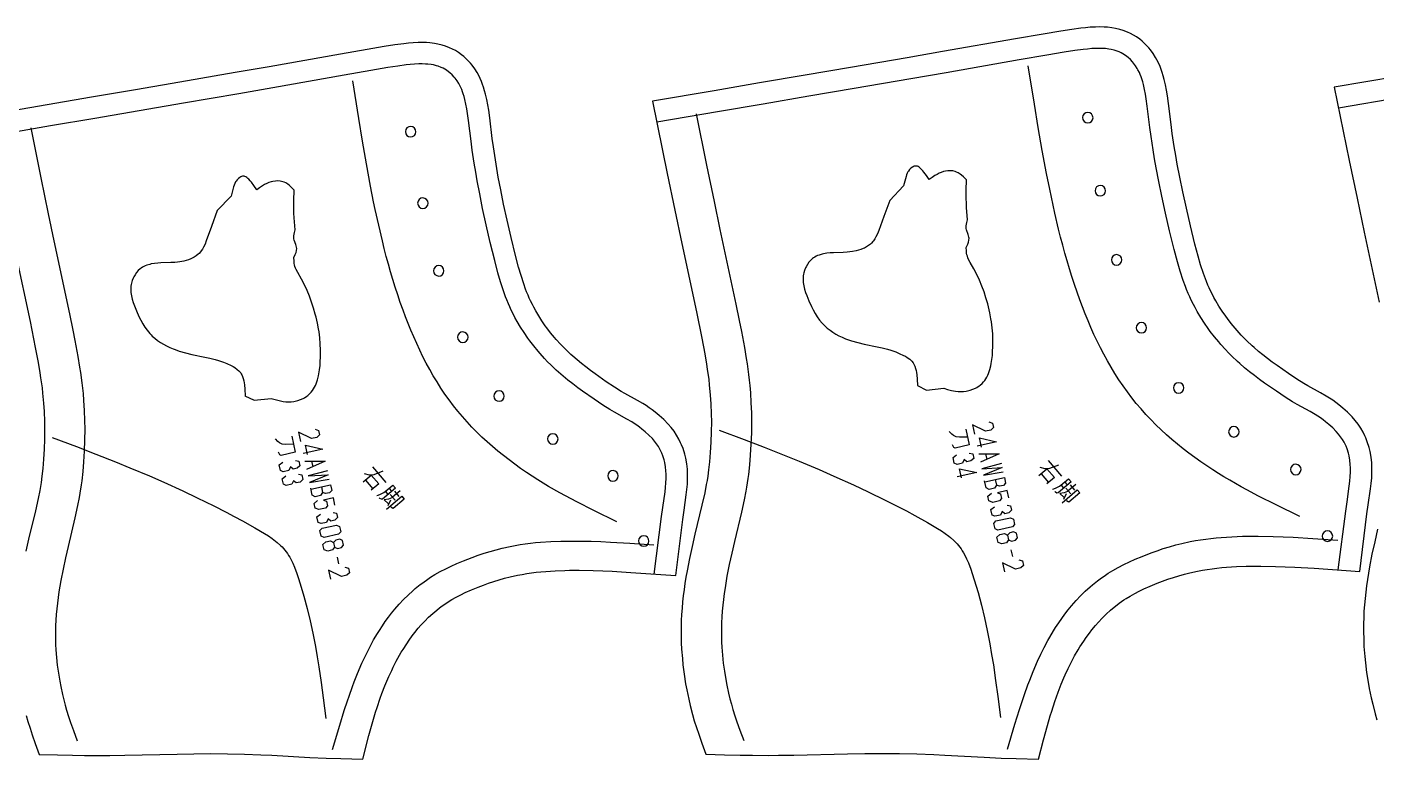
# Model space of a CAD drawing. Extents: x 870 to 2252, y -335 to 1751.
# Drawn here: x 1235.9 to 1557.1, y 378.3 to 552.7 of the extents above; entities that cross this region are included whole.
import ezdxf

# ---------------------------------------------------------------- set-up
doc = ezdxf.new("R2010")
doc.units = 0

msp = doc.modelspace()

# ---------------------------------------------------------------- linework, layer by layer
for points in [[(1384.837524, 535.023438), (1388.34436, 517.786499), (1390.143677, 509.052643), (1391.810913, 501.103394), (1395.27063, 484.816681), (1396.56311, 478.542755), (1397.259399, 474.847168), (1397.675903, 472.377014), (1397.866211, 471.139801), (1398.203369, 468.660461), (1398.348145, 467.41803), (1398.58313, 464.927582), (1398.715942, 462.898438), (1398.807495, 460.526794), (1398.834961, 458.628632), (1398.812744, 456.188385), (1398.727783, 453.749359), (1398.580933, 451.312958), (1398.392212, 449.082336), (1398.182129, 447.19577), (1397.96814, 445.660797), (1397.808105, 444.666046), (1397.633423, 443.67395), (1397.246216, 441.696045), (1396.591187, 438.740997), (1394.920898, 431.857452), (1394.244385, 428.941895), (1393.616577, 426.015015), (1393.051514, 423.077637), (1392.796509, 421.605377), (1392.5625, 420.130768), (1392.350586, 418.653961), (1392.162842, 417.175171), (1392.000854, 415.694397), (1391.866211, 414.211914), (1391.760864, 412.727539), (1391.686279, 411.24176), (1391.644043, 409.754272), (1391.63562, 408.245972), (1391.686523, 405.982483), (1391.761841, 404.473907), (1391.93335, 402.213226), (1392.085938, 400.708893), (1392.369385, 398.458038), (1392.716553, 396.215851), (1392.983765, 394.727448), (1393.439697, 392.506622), (1393.78125, 391.035034), (1394.351563, 388.843231), (1394.771484, 387.393585), (1395.278442, 385.782867), (1395.817505, 384.182343), (1396.572754, 382.059753), (1397.548462, 379.416504), (1401.984375, 379.287506), (1405.680908, 379.201477), (1408.638428, 379.15921), (1412.341187, 379.149292), (1414.809937, 379.166016), (1418.513428, 379.217712), (1431.279297, 379.494781), (1435.403076, 379.564026), (1439.525879, 379.596802), (1443.648071, 379.577576), (1447.768433, 379.490692), (1451.777832, 379.333496), (1454.449951, 379.199249), (1463.80188, 378.68042), (1467.811523, 378.499603), (1471.380005, 378.387268), (1476.734619, 378.271942), (1477.92688, 382.86795), (1478.867432, 386.299988), (1479.534912, 388.575043), (1479.884644, 389.70752), (1480.621216, 391.96051), (1481.01062, 393.080139), (1481.415894, 394.194916), (1482.143677, 396.075806), (1482.783081, 397.609406), (1483.116821, 398.370422), (1483.814331, 399.879059), (1484.178345, 400.625916), (1484.938354, 402.102753), (1485.334595, 402.832092), (1486.161499, 404.270569), (1486.592163, 404.978943), (1487.48999, 406.372192), (1488.059937, 407.202484), (1488.849609, 408.2883), (1489.465942, 409.085449), (1490.320557, 410.123535), (1490.986816, 410.881317), (1491.909302, 411.862518), (1492.869995, 412.807983), (1493.867798, 413.714752), (1494.380005, 414.152557), (1495.430542, 414.995392), (1495.96875, 415.399567), (1497.069336, 416.1716), (1497.631836, 416.538818), (1498.554321, 417.10257), (1499.627197, 417.703888), (1500.721191, 418.266754), (1501.832764, 418.796387), (1503.336182, 419.460388), (1504.984009, 420.136444), (1506.262817, 420.627533), (1507.551514, 421.09137), (1508.849365, 421.526001), (1510.15625, 421.929596), (1511.471558, 422.300354), (1512.795532, 422.636322), (1514.598755, 423.032104), (1515.742188, 423.247559), (1516.890259, 423.438141), (1518.042725, 423.605042), (1519.199341, 423.749481), (1520.359009, 423.872772), (1521.521851, 423.976074), (1523.854004, 424.127563), (1526.192749, 424.21402), (1527.363403, 424.235992), (1529.704712, 424.243439), (1533.182495, 424.181519), (1535.486206, 424.101776), (1537.786865, 423.996643), (1542.380249, 423.728577), (1553.210327, 422.981232), (1554.943726, 436.659546), (1555.243042, 438.863892), (1555.793091, 442.653656), (1555.943726, 443.924927), (1556.057739, 445.232361), (1556.116211, 446.45752), (1556.116821, 447.757538), (1556.059937, 448.874023), (1555.919067, 450.169769), (1555.674072, 451.530975), (1555.430542, 452.525299), (1555.013672, 453.848541), (1554.656494, 454.760193), (1554.425903, 455.281464), (1553.994019, 456.152252), (1553.448975, 457.093414), (1552.809326, 458.043427), (1552.125244, 458.930969), (1551.392212, 459.776947), (1550.309326, 460.878296), (1549.188721, 461.883301), (1548.251831, 462.648041), (1547.516479, 463.209625), (1546.771484, 463.745575), (1546.007446, 464.260803), (1545.242188, 464.743073), (1543.893433, 465.524628), (1540.831787, 467.188354), (1539.885864, 467.740723), (1538.246582, 468.769958), (1536.259033, 470.101196), (1533.524048, 472.005737), (1532.376831, 472.835724), (1531.246826, 473.681091), (1530.148682, 474.536285), (1529.085571, 475.404297), (1528.044312, 476.301666), (1527.581787, 476.718475), (1526.323975, 477.916351), (1525.65686, 478.590424), (1524.994995, 479.28772), (1523.994995, 480.395081), (1523.544312, 480.917725), (1522.607178, 482.056488), (1521.70813, 483.22229), (1521.305298, 483.771973), (1520.470581, 484.973206), (1519.692139, 486.179535), (1518.952148, 487.420532), (1518.487427, 488.256989), (1518.142212, 488.912933), (1517.686157, 489.830505), (1517.370605, 490.505463), (1517.067749, 491.18869), (1516.706543, 492.057495), (1516.46875, 492.664368), (1515.994995, 493.964447), (1515.335327, 495.990082), (1514.734985, 498.060852), (1513.981812, 500.930817), (1512.911255, 505.3078), (1511.939941, 509.488922), (1511.075562, 513.408264), (1510.360596, 516.892517), (1509.770874, 520.020447), (1509.40686, 522.099854), (1509.064697, 524.182922), (1508.5896, 527.3396), (1508.304321, 529.426514), (1507.686157, 534.480286), (1507.432739, 536.310669), (1507.221191, 537.591614), (1506.96814, 538.889221), (1506.665283, 540.189087), (1506.435547, 541.039978), (1506.187134, 541.860168), (1505.94812, 542.559021), (1505.674927, 543.2677), (1505.37085, 543.966248), (1504.914307, 544.878784), (1504.60376, 545.431274), (1504.032471, 546.33667), (1503.391846, 547.209656), (1502.966187, 547.727112), (1502.207764, 548.546875), (1501.374023, 549.311401), (1500.828369, 549.750183), (1500.045898, 550.303467), (1499.342773, 550.731384), (1498.644287, 551.102478), (1497.905273, 551.443359), (1496.892456, 551.830383), (1496.108765, 552.073669), (1495.075562, 552.325562), (1494.229614, 552.477173), (1493.129395, 552.607849), (1492.338745, 552.660828), (1491.295898, 552.685425), (1490.276489, 552.667358), (1489.060913, 552.604919), (1487.918457, 552.514893), (1486.779053, 552.398682), (1484.627441, 552.119324), (1482.020874, 551.710144), (1477.833984, 551.00061), (1471.272827, 549.851807), (1453.845337, 546.803284), (1445.497803, 545.358704), (1432.005249, 543.039734), (1421.162109, 541.187317), (1410.316528, 539.34198), (1399.468994, 537.501526), (1384.837524, 535.023438)], [(1235.718384, 388.609375), (1236.126709, 387.191254), (1236.619385, 385.615967), (1237.143799, 384.050537), (1237.878174, 381.974457), (1238.826904, 379.388947), (1243.140991, 379.262878), (1246.735962, 379.178833), (1249.612061, 379.137634), (1253.213379, 379.128082), (1255.614258, 379.14444), (1259.21582, 379.195221), (1271.630981, 379.466644), (1275.641113, 379.534393), (1279.650879, 379.56662), (1283.659546, 379.548004), (1287.666504, 379.463104), (1291.565674, 379.309479), (1294.164429, 379.178284), (1303.259277, 378.671082), (1307.158691, 378.494324), (1310.629272, 378.384613), (1315.836792, 378.271942), (1317.294678, 383.887695), (1318.230957, 387.237579), (1318.900024, 389.45639), (1319.251831, 390.560333), (1319.995239, 392.755524), (1320.389648, 393.84613), (1321.097778, 395.685852), (1322.043701, 397.929565), (1322.721802, 399.404907), (1323.075928, 400.135376), (1323.814941, 401.579926), (1324.200317, 402.293365), (1325.004639, 403.700684), (1325.423706, 404.393768), (1326.297485, 405.757233), (1326.851563, 406.569122), (1327.619629, 407.631073), (1328.21875, 408.410797), (1329.050293, 409.426422), (1329.697754, 410.167328), (1330.59436, 411.126556), (1331.528442, 412.051056), (1332.498413, 412.937866), (1332.996582, 413.36615), (1334.018677, 414.190735), (1334.54187, 414.586243), (1335.613037, 415.341827), (1336.160278, 415.701233), (1337.057739, 416.252869), (1338.100952, 416.840881), (1339.164673, 417.391388), (1340.24585, 417.909607), (1341.708374, 418.559235), (1343.310547, 419.220551), (1344.554077, 419.700836), (1345.807129, 420.154572), (1347.069336, 420.579712), (1348.340332, 420.974548), (1349.619995, 421.33725), (1350.907837, 421.665924), (1352.661255, 422.05304), (1353.773071, 422.263824), (1354.889404, 422.450195), (1356.010254, 422.613403), (1357.134644, 422.75473), (1358.262817, 422.875336), (1359.393433, 422.97644), (1361.661865, 423.124756), (1363.936523, 423.209442), (1365.074951, 423.231049), (1367.352173, 423.238434), (1370.734375, 423.17804), (1372.975342, 423.100159), (1375.212524, 422.997406), (1379.679688, 422.735352), (1390.351563, 421.994904), (1392.037476, 435.372345), (1392.328735, 437.52771), (1392.86377, 441.235291), (1393.01062, 442.481018), (1393.121826, 443.762817), (1393.178711, 444.964752), (1393.179688, 446.240173), (1393.124023, 447.336548), (1392.986206, 448.608765), (1392.747437, 449.945221), (1392.509644, 450.923126), (1392.102417, 452.223419), (1391.752808, 453.120392), (1391.5271, 453.634399), (1391.104004, 454.491547), (1390.570557, 455.417908), (1389.944946, 456.352112), (1389.275879, 457.22522), (1388.558716, 458.057892), (1387.50061, 459.140778), (1386.405029, 460.129181), (1385.489014, 460.881165), (1384.77063, 461.433075), (1384.04248, 461.959808), (1383.295654, 462.466248), (1382.547485, 462.940491), (1381.231567, 463.707245), (1378.254395, 465.334412), (1377.338135, 465.872528), (1375.747803, 466.87674), (1373.818115, 468.176636), (1371.159912, 470.038391), (1370.045898, 470.848969), (1368.94873, 471.674316), (1367.883423, 472.508942), (1366.852173, 473.355743), (1365.842529, 474.231079), (1365.395264, 474.636292), (1364.174683, 475.80542), (1363.528076, 476.462463), (1362.886475, 477.142212), (1361.915649, 478.223846), (1361.47876, 478.733154), (1360.569092, 479.844818), (1359.696899, 480.982727), (1359.306885, 481.518066), (1358.496826, 482.690186), (1357.742188, 483.866516), (1357.025024, 485.07663), (1356.574341, 485.89209), (1356.239624, 486.531616), (1355.797485, 487.427124), (1355.491211, 488.085175), (1355.197754, 488.751556), (1354.847168, 489.599609), (1354.616577, 490.191315), (1354.15686, 491.460571), (1353.516235, 493.438934), (1352.933105, 495.4617), (1352.201538, 498.26651), (1351.160889, 502.546356), (1350.216797, 506.634979), (1349.376587, 510.467346), (1348.681519, 513.873962), (1348.108154, 516.932373), (1347.754395, 518.965332), (1347.421875, 521.00177), (1346.960327, 524.088074), (1346.683105, 526.127991), (1346.082153, 531.070679), (1345.835327, 532.862793), (1345.629395, 534.118042), (1345.382446, 535.390015), (1345.087524, 536.664612), (1344.863403, 537.499878), (1344.62085, 538.304626), (1344.387451, 538.99115), (1344.120605, 539.687927), (1343.823364, 540.374817), (1343.378052, 541.270874), (1343.073364, 541.81543), (1342.515015, 542.706482), (1341.888062, 543.565979), (1341.469971, 544.077698), (1340.725952, 544.886719), (1339.907104, 545.641724), (1339.369019, 546.076721), (1338.599976, 546.623413), (1337.909058, 547.046265), (1337.222778, 547.412964), (1336.495605, 547.750244), (1335.501221, 548.132507), (1334.72937, 548.373657), (1333.713989, 548.622742), (1332.881226, 548.772888), (1331.802124, 548.901855), (1331.025024, 548.954102), (1330.003418, 548.978333), (1329.005615, 548.960449), (1327.818359, 548.899109), (1326.702759, 548.810669), (1325.590332, 548.696533), (1323.493408, 548.422668), (1320.955566, 548.021851), (1316.882446, 547.327393), (1310.501099, 546.203491), (1293.552734, 543.221252), (1285.434692, 541.808044), (1272.313232, 539.539551), (1261.768188, 537.727356), (1251.220703, 535.922119), (1240.671265, 534.121582), (1226.447998, 531.698364)], [(1548.114014, 423.333008), (1549.887207, 437.323364), (1550.192749, 439.573395), (1550.736572, 443.320038), (1550.869995, 444.44635), (1550.968384, 445.575531), (1551.016235, 446.580688), (1551.016846, 447.628967), (1550.973999, 448.467682), (1550.868042, 449.441437), (1550.682739, 450.472107), (1550.516479, 451.15097), (1550.201782, 452.149719), (1549.94751, 452.798309), (1549.807129, 453.116486), (1549.498413, 453.738342), (1549.122192, 454.388275), (1548.670288, 455.059479), (1548.175293, 455.701508), (1547.642822, 456.315918), (1546.784912, 457.18866), (1545.872192, 458.007263), (1545.090576, 458.645081), (1544.479004, 459.112244), (1543.856201, 459.56015), (1543.221558, 459.98819), (1542.603149, 460.377869), (1541.396851, 461.076904), (1538.327759, 462.74472), (1537.243042, 463.377991), (1535.470947, 464.490723), (1533.382446, 465.889587), (1530.571899, 467.846771), (1529.354614, 468.727448), (1528.1521, 469.626862), (1526.968384, 470.548706), (1525.807129, 471.496948), (1524.672119, 472.47522), (1524.115601, 472.976715), (1522.752197, 474.27533), (1521.994629, 475.040863), (1521.252441, 475.822571), (1520.171265, 477.02002), (1519.644043, 477.631317), (1518.617798, 478.878265), (1517.63147, 480.15744), (1517.154053, 480.808746), (1516.232788, 482.13443), (1515.357788, 483.490326), (1514.53186, 484.87561), (1514.001587, 485.830383), (1513.601563, 486.590149), (1513.092163, 487.61499), (1512.72876, 488.392059), (1512.38147, 489.17627), (1511.977173, 490.147614), (1511.697754, 490.861115), (1511.173096, 492.301392), (1510.460327, 494.489838), (1509.818359, 496.703339), (1509.038086, 499.677643), (1507.950317, 504.124939), (1506.965942, 508.362762), (1506.087524, 512.346436), (1505.356567, 515.907349), (1504.753052, 519.108032), (1504.378662, 521.246826), (1504.026489, 523.390137), (1503.54126, 526.614685), (1503.246582, 528.771545), (1502.629028, 533.82074), (1502.390015, 535.545166), (1502.201538, 536.687561), (1501.97998, 537.82196), (1501.71814, 538.946411), (1501.532104, 539.636292), (1501.332764, 540.294373), (1501.154053, 540.815918), (1500.955322, 541.332214), (1500.748657, 541.806335), (1500.408691, 542.486389), (1500.221802, 542.818665), (1499.814697, 543.464111), (1499.36377, 544.078796), (1499.121826, 544.37262), (1498.606567, 544.929565), (1498.049316, 545.44043), (1497.755615, 545.676819), (1497.244385, 546.038208), (1496.818726, 546.297363), (1496.378052, 546.531372), (1495.924683, 546.740601), (1495.224609, 547.008057), (1494.747437, 547.156189), (1494.020874, 547.333313), (1493.478149, 547.430603), (1492.658081, 547.528015), (1492.108398, 547.564819), (1491.280884, 547.584351), (1490.452515, 547.569641), (1489.392212, 547.515198), (1488.377441, 547.435303), (1487.366211, 547.332092), (1485.351196, 547.070496), (1482.842407, 546.676697), (1478.699951, 545.974609), (1472.151855, 544.828125), (1454.719604, 541.778748), (1446.364624, 540.332886), (1432.866577, 538.013062), (1422.019287, 536.159912), (1411.170654, 534.314026), (1400.321167, 532.473267), (1385.85498, 530.023193)], [(1385.255615, 422.348541), (1386.980225, 436.032562), (1387.277832, 438.233398), (1387.806519, 441.898071), (1387.936523, 442.999725), (1388.032104, 444.104126), (1388.078735, 445.08725), (1388.079346, 446.112518), (1388.037842, 446.932892), (1387.934937, 447.885193), (1387.754639, 448.892914), (1387.593384, 449.556793), (1387.287476, 450.533569), (1387.040283, 451.168091), (1386.903442, 451.47934), (1386.603149, 452.087921), (1386.237183, 452.723389), (1385.797729, 453.379333), (1385.316895, 454.006989), (1384.799072, 454.60788), (1383.964966, 455.461761), (1383.076904, 456.26297), (1382.316528, 456.887268), (1381.721802, 457.344086), (1381.116211, 457.782135), (1380.498779, 458.200836), (1379.897461, 458.58197), (1378.724365, 459.265564), (1375.73938, 460.896912), (1374.684692, 461.516449), (1372.961182, 462.604706), (1370.930298, 463.972778), (1368.196533, 465.887482), (1367.012451, 466.748962), (1365.84314, 467.628693), (1364.692139, 468.530334), (1363.56311, 469.457611), (1362.459717, 470.414124), (1361.918457, 470.904358), (1360.592163, 472.174683), (1359.855591, 472.923401), (1359.134033, 473.687836), (1358.081787, 474.859711), (1357.569092, 475.457855), (1356.570557, 476.677948), (1355.611572, 477.92926), (1355.147461, 478.566284), (1354.251587, 479.862793), (1353.400879, 481.188568), (1352.598145, 482.542877), (1352.08252, 483.476318), (1351.693726, 484.219574), (1351.198364, 485.221985), (1350.844971, 485.981934), (1350.507202, 486.748932), (1350.114014, 487.699127), (1349.842163, 488.397186), (1349.331787, 489.806122), (1348.638672, 491.946747), (1348.014648, 494.111603), (1347.255859, 497.020294), (1346.198364, 501.370056), (1345.241211, 505.515076), (1344.386841, 509.411469), (1343.67627, 512.894409), (1343.089355, 516.025208), (1342.725342, 518.117188), (1342.383057, 520.213562), (1341.911255, 523.367432), (1341.624634, 525.476929), (1341.024292, 530.415161), (1340.792114, 532.101685), (1340.608765, 533.219116), (1340.393433, 534.328735), (1340.138672, 535.42865), (1339.957764, 536.103516), (1339.763672, 536.74707), (1339.590332, 537.257202), (1339.396851, 537.762268), (1339.196167, 538.225647), (1338.865967, 538.890259), (1338.684326, 539.215088), (1338.288696, 539.846191), (1337.850342, 540.447388), (1337.615234, 540.734863), (1337.114014, 541.279846), (1336.571899, 541.779968), (1336.285645, 542.011414), (1335.788086, 542.36499), (1335.37439, 542.618225), (1334.946167, 542.847046), (1334.505249, 543.051636), (1333.824341, 543.313354), (1333.360229, 543.458374), (1332.653076, 543.631775), (1332.125244, 543.726929), (1331.327759, 543.822266), (1330.793457, 543.858215), (1329.98877, 543.877258), (1329.183105, 543.862793), (1328.151489, 543.809509), (1327.164673, 543.731323), (1326.181274, 543.630371), (1324.221558, 543.37439), (1321.78186, 542.989136), (1317.753418, 542.302307), (1311.385254, 541.180725), (1294.431885, 538.197571), (1286.306396, 536.783142), (1273.179565, 534.513672), (1262.630371, 532.700745), (1252.079834, 530.894958), (1241.528687, 529.094177), (1227.459595, 526.697266)], [(1538.965332, 436.06369), (1533.323975, 438.806396), (1529.123657, 440.921936), (1526.35022, 442.382843), (1524.973999, 443.133087), (1522.246216, 444.680664), (1520.89624, 445.480957), (1519.556885, 446.301147), (1518.228394, 447.142456), (1516.782471, 448.093231), (1515.352783, 449.071564), (1513.940552, 450.077637), (1512.547485, 451.111511), (1511.175293, 452.173187), (1509.825562, 453.262878), (1508.499634, 454.380615), (1507.199341, 455.526428), (1505.925903, 456.70047), (1504.681519, 457.902802), (1503.467163, 459.133514), (1502.284668, 460.392853), (1501.135254, 461.680542), (1500.02124, 462.997101), (1498.943726, 464.342163), (1497.882446, 465.744598), (1496.859985, 467.175415), (1495.875, 468.633148), (1494.926514, 470.116089), (1494.013428, 471.622711), (1493.134399, 473.15152), (1492.288696, 474.700775), (1491.474976, 476.26889), (1490.692505, 477.85437), (1489.939697, 479.455658), (1489.215576, 481.071014), (1488.519287, 482.699097), (1487.849609, 484.337982), (1487.205566, 485.986511), (1486.585938, 487.642639), (1485.924927, 489.490173), (1485.291504, 491.345062), (1484.684692, 493.206818), (1484.102783, 495.075134), (1483.544678, 496.949554), (1483.009644, 498.829834), (1482.49585, 500.715485), (1482.002197, 502.606079), (1481.527466, 504.501312), (1480.630615, 508.304047), (1479.794678, 512.120728), (1479.396484, 514.033447), (1478.651855, 517.77356), (1477.627441, 523.258667), (1476.664917, 528.755432), (1475.747437, 534.260437), (1474.273071, 543.44574)], [(1376.358765, 434.800171), (1370.871582, 437.483276), (1366.786255, 439.552643), (1364.088989, 440.981506), (1362.75061, 441.71521), (1360.098145, 443.228668), (1358.785645, 444.0112), (1357.483398, 444.813202), (1356.192139, 445.635651), (1354.784912, 446.566345), (1353.393677, 447.523987), (1352.019653, 448.508667), (1350.664307, 449.520416), (1349.329712, 450.559357), (1348.016846, 451.62558), (1346.727173, 452.719086), (1345.462769, 453.839905), (1344.224609, 454.98822), (1343.014648, 456.164001), (1341.833984, 457.367462), (1340.684692, 458.598511), (1339.567749, 459.857208), (1338.485229, 461.14389), (1337.43811, 462.45816), (1336.405029, 463.830841), (1335.409912, 465.231232), (1334.451538, 466.657684), (1333.528687, 468.108704), (1332.640625, 469.582733), (1331.785645, 471.078156), (1330.963379, 472.593597), (1330.172119, 474.127319), (1329.411255, 475.677795), (1328.679688, 477.243652), (1327.975952, 478.823242), (1327.299316, 480.41507), (1326.648682, 482.017426), (1326.022827, 483.629059), (1325.420654, 485.247955), (1324.777832, 487.055542), (1324.161865, 488.870178), (1323.571533, 490.691498), (1323.005859, 492.519135), (1322.463135, 494.352631), (1321.942749, 496.191772), (1321.443115, 498.036133), (1320.963135, 499.885223), (1320.501831, 501.738861), (1319.629395, 505.457947), (1318.816895, 509.190491), (1318.429932, 511.061035), (1317.705566, 514.718872), (1316.709351, 520.083984), (1315.773682, 525.460327), (1314.881836, 530.844727), (1313.44812, 539.828735)], [(1562.172485, 540.88147), (1547.133423, 538.348633)], [(1547.133423, 538.348633), (1550.7146, 520.844299), (1552.563721, 511.919159), (1554.2771, 503.795898), (1557.832153, 487.152405)], [(1563.020264, 535.852356), (1548.15625, 533.349121)], [(1395.197754, 532.012268), (1397.683716, 519.790161), (1399.480957, 511.066711), (1400.864014, 504.467224), (1404.647217, 486.652252), (1405.4646, 482.718079), (1405.980225, 480.153809), (1406.703125, 476.299255), (1407.13623, 473.722961), (1407.334717, 472.432556), (1407.68811, 469.846863), (1407.840576, 468.551208), (1407.975342, 467.253815), (1408.122437, 465.552399), (1408.272827, 463.138611), (1408.359009, 460.720764), (1408.385864, 458.594025), (1408.359009, 455.953491), (1408.267212, 453.314178), (1408.112183, 450.677338), (1407.924683, 448.366913), (1407.677124, 446.061432), (1407.547729, 445.077087), (1407.233765, 443.057556), (1407.054932, 442.051758), (1406.660278, 440.046356), (1405.997437, 437.049469), (1404.312134, 430.066467), (1403.678101, 427.329926), (1403.087158, 424.583313), (1402.553711, 421.827271), (1402.091187, 419.062439), (1401.891235, 417.677032), (1401.713989, 416.289642), (1401.56189, 414.900452), (1401.436279, 413.509552), (1401.338745, 412.116913), (1401.271484, 410.722931), (1401.236206, 409.327148), (1401.232788, 408.058655), (1401.278076, 406.155151), (1401.341553, 404.886444), (1401.484619, 402.985352), (1401.683716, 401.088501), (1401.941895, 399.167999), (1402.265625, 397.196411), (1402.514404, 395.888245), (1402.937134, 393.936829), (1403.252441, 392.644165), (1403.594604, 391.358948), (1403.964355, 390.081787), (1404.434326, 388.585938), (1404.934937, 387.099762), (1405.636841, 385.129089), (1406.543701, 382.675354)], [(1489.709595, 531.073181), (1489.617188, 531.552063), (1489.348389, 531.959106), (1488.944702, 532.232361), (1488.466797, 532.330261), (1487.987793, 532.237854), (1487.580933, 531.969177), (1487.307495, 531.565247), (1487.209595, 531.087463), (1487.302124, 530.608521), (1487.570557, 530.201477), (1487.974609, 529.928162), (1488.452515, 529.830322), (1488.931274, 529.922729), (1489.338379, 530.191406), (1489.611816, 530.595337), (1489.709595, 531.073181)], [(1236.802734, 528.68634), (1239.219604, 516.732361), (1240.967041, 508.200134), (1242.31189, 501.745056), (1245.991821, 484.316498), (1246.787231, 480.46582), (1247.28894, 477.955231), (1247.992554, 474.181519), (1248.414307, 471.659271), (1248.607422, 470.396057), (1248.951416, 467.864716), (1249.099854, 466.596344), (1249.231201, 465.326324), (1249.374634, 463.65976), (1249.52124, 461.290375), (1249.605469, 458.917053), (1249.631714, 456.831909), (1249.605469, 454.244843), (1249.515869, 451.658936), (1249.364868, 449.075409), (1249.181641, 446.807953), (1248.939453, 444.543823), (1248.812988, 443.577057), (1248.507202, 441.601349), (1248.33313, 440.61731), (1247.949097, 438.655273), (1247.303955, 435.723022), (1245.664551, 428.890472), (1245.04895, 426.217499), (1244.47522, 423.534729), (1243.957031, 420.842896), (1243.508179, 418.142609), (1243.313843, 416.789429), (1243.141968, 415.434509), (1242.994141, 414.077789), (1242.87207, 412.719513), (1242.77771, 411.359436), (1242.712402, 409.998077), (1242.677979, 408.63504), (1242.674561, 407.399597), (1242.718506, 405.545685), (1242.779785, 404.310059), (1242.918213, 402.458466), (1243.11084, 400.610992), (1243.360352, 398.739807), (1243.673828, 396.817505), (1243.914551, 395.541931), (1244.324097, 393.639099), (1244.629639, 392.37851), (1244.961426, 391.125061), (1245.31958, 389.879456), (1245.775513, 388.419006), (1246.261353, 386.967957), (1246.942261, 385.043732), (1247.822388, 382.647766)], [(1328.494385, 527.727356), (1328.401855, 528.206238), (1328.133057, 528.613281), (1327.72937, 528.886597), (1327.251587, 528.984497), (1326.772461, 528.892029), (1326.365601, 528.623413), (1326.092163, 528.219421), (1325.994385, 527.741638), (1326.086792, 527.262695), (1326.355225, 526.855713), (1326.759399, 526.582397), (1327.237183, 526.484497), (1327.715942, 526.576965), (1328.123047, 526.845581), (1328.39624, 527.249512), (1328.494385, 527.727356)], [(1447.883057, 467.268768), (1450.074341, 466.171387), (1454.159058, 466.593536), (1455.088379, 466.331696), (1456.020264, 466.096619), (1456.956543, 465.91507), (1457.583984, 465.837067), (1458.215576, 465.802765), (1458.851196, 465.820038), (1459.508667, 465.898071), (1460.16272, 466.036713), (1460.485962, 466.128021), (1461.119629, 466.353363), (1461.72937, 466.633545), (1462.022461, 466.793518), (1462.579956, 467.151917), (1462.842407, 467.349609), (1463.328979, 467.780914), (1463.647461, 468.122559), (1463.93689, 468.486511), (1464.19873, 468.871094), (1464.434692, 469.274414), (1464.646484, 469.694824), (1464.835327, 470.130493), (1465.002808, 470.579712), (1465.150269, 471.040619), (1465.391846, 471.990692), (1465.48877, 472.476288), (1465.642822, 473.459808), (1465.753662, 474.447968), (1465.815552, 475.199127), (1465.886841, 476.68576), (1465.889282, 478.153168), (1465.826538, 479.603394), (1465.701782, 481.038361), (1465.517822, 482.460175), (1465.404663, 483.166901), (1465.138062, 484.572906), (1464.814941, 485.991119), (1464.631226, 486.707397), (1464.223389, 488.132446), (1463.76062, 489.545502), (1463.241821, 490.944397), (1462.665649, 492.326874), (1462.03125, 493.690735), (1461.337524, 495.033783), (1460.45813, 496.587494), (1460.085571, 497.30838), (1459.925903, 497.675842), (1459.79126, 498.050018), (1459.686523, 498.432495), (1459.623047, 498.769104), (1459.561157, 499.342224), (1459.526855, 500.158905), (1459.875854, 500.93512), (1460.045288, 501.400391), (1460.159058, 501.86499), (1460.196167, 502.328949), (1460.168701, 502.637177), (1460.101563, 502.944946), (1460.005859, 503.252655), (1459.621582, 504.334198), (1459.546875, 504.645935), (1459.510864, 504.932098), (1459.514648, 505.323273), (1459.567749, 505.716705), (1459.65625, 506.111603), (1459.847168, 506.77182), (1459.61499, 509.642639), (1459.55249, 510.719635), (1459.513672, 511.797302), (1459.503418, 512.702576), (1459.516235, 513.795044), (1459.603394, 516.254456), (1458.865845, 516.988831), (1458.40564, 517.394958), (1458.085571, 517.640198), (1457.578735, 517.956665), (1457.21936, 518.125549), (1456.861816, 518.249573), (1456.299683, 518.371826), (1455.71814, 518.421753), (1455.130615, 518.40387), (1454.549683, 518.323181), (1454.089355, 518.213501), (1453.564087, 518.038452), (1453.056885, 517.82074), (1452.565308, 517.567749), (1452.085571, 517.286255), (1451.382202, 516.826538), (1450.689331, 516.342773), (1450.032471, 517.317444), (1449.425903, 518.11908), (1449.15686, 518.434998), (1448.793091, 518.824219), (1448.559937, 519.04718), (1448.314941, 519.247314), (1448.058716, 519.409058), (1447.88147, 519.488037), (1447.699951, 519.538513), (1447.506226, 519.555908), (1447.301514, 519.536133), (1447.096191, 519.481873), (1446.892456, 519.397705), (1446.693726, 519.287964), (1446.321899, 519.01001), (1446.01001, 518.692261), (1445.760864, 518.356934), (1445.654053, 518.181091), (1445.469971, 517.815857), (1445.318726, 517.435974), (1445.192139, 517.045471), (1444.585571, 514.801514), (1441.299316, 511.371429), (1439.894043, 507.545502), (1438.675537, 504.15918), (1438.375, 503.392151), (1438.033081, 502.654724), (1437.772095, 502.188782), (1437.478149, 501.749786), (1437.316162, 501.542297), (1436.94751, 501.140808), (1436.738403, 500.948975), (1436.28772, 500.59668), (1435.799683, 500.28476), (1435.280884, 500.01181), (1435.012451, 499.889435), (1434.461548, 499.67215), (1433.898682, 499.490082), (1433.330566, 499.341736), (1432.40686, 499.166168), (1431.79187, 499.087128), (1431.175903, 499.03186), (1430.24585, 498.980835), (1427.890869, 498.904877), (1427.109619, 498.856384), (1426.333984, 498.775391), (1425.573364, 498.649078), (1425.201782, 498.565033), (1424.480957, 498.347015), (1424.134399, 498.210022), (1423.798706, 498.052063), (1423.474609, 497.871826), (1423.163696, 497.667328), (1422.924072, 497.484802), (1422.473755, 497.074402), (1422.065552, 496.610809), (1421.703369, 496.102692), (1421.390259, 495.558685), (1421.253418, 495.276031), (1421.020874, 494.694794), (1420.846802, 494.099487), (1420.782837, 493.799103), (1420.722168, 493.403076), (1420.687744, 493.006744), (1420.67749, 492.610382), (1420.689941, 492.214081), (1420.723755, 491.818085), (1420.847168, 491.027771), (1421.035645, 490.240601), (1421.275269, 489.458344), (1421.553345, 488.682373), (1422.045532, 487.459198), (1422.644653, 486.12027), (1423.078369, 485.255249), (1423.546509, 484.418152), (1424.054077, 483.613831), (1424.606812, 482.84726), (1425.210571, 482.123383), (1425.533081, 481.778778), (1425.824707, 481.48996), (1426.439087, 480.94043), (1427.091187, 480.428284), (1427.775879, 479.95343), (1428.48938, 479.515533), (1429.226196, 479.114624), (1429.982422, 478.750549), (1430.753052, 478.423035), (1431.242798, 478.23584), (1432.231812, 477.899963), (1433.736206, 477.47522), (1435.255615, 477.118042), (1438.30188, 476.482697), (1439.536255, 476.207581), (1440.76123, 475.89679), (1441.57251, 475.660461), (1442.781494, 475.248352), (1443.58252, 474.927124), (1444.60022, 474.451782), (1445.038086, 474.217987), (1445.462769, 473.964417), (1446.058716, 473.540466), (1446.41687, 473.224487), (1446.581543, 473.055389), (1446.876587, 472.693146), (1447.005005, 472.499451), (1447.15686, 472.221893), (1447.317749, 471.833862), (1447.465332, 471.344818), (1447.579956, 470.840698), (1447.671875, 470.329742), (1447.743042, 469.81723), (1447.838135, 468.788635), (1447.91272, 467.240692)], [(1287.790649, 464.836548), (1289.981934, 463.739166), (1294.06665, 464.161346), (1294.995972, 463.899536), (1295.927734, 463.664429), (1296.864014, 463.48288), (1297.491577, 463.404877), (1298.123047, 463.370544), (1298.758789, 463.387817), (1299.416138, 463.465851), (1300.07019, 463.604523), (1300.393433, 463.695801), (1301.027222, 463.921173), (1301.636719, 464.201355), (1301.929932, 464.361328), (1302.487549, 464.719666), (1302.749878, 464.917419), (1303.236572, 465.348724), (1303.554932, 465.690369), (1303.844238, 466.054321), (1304.106201, 466.438843), (1304.342285, 466.842224), (1304.553955, 467.262604), (1304.742676, 467.698303), (1304.910156, 468.147491), (1305.057739, 468.608429), (1305.299316, 469.558502), (1305.39624, 470.044098), (1305.550415, 471.027618), (1305.661133, 472.015717), (1305.723145, 472.766907), (1305.794312, 474.253571), (1305.796753, 475.720978), (1305.734131, 477.171204), (1305.609253, 478.606171), (1305.425415, 480.027985), (1305.312256, 480.734711), (1305.045532, 482.140686), (1304.722412, 483.558899), (1304.538696, 484.275238), (1304.130859, 485.700256), (1303.667969, 487.113312), (1303.149292, 488.512207), (1302.57312, 489.894623), (1301.938843, 491.258545), (1301.244995, 492.601593), (1300.365479, 494.155304), (1299.993164, 494.87619), (1299.833496, 495.243622), (1299.698608, 495.617798), (1299.593994, 496.000305), (1299.530518, 496.336853), (1299.46875, 496.910004), (1299.434326, 497.726715), (1299.783325, 498.50293), (1299.952759, 498.968201), (1300.066406, 499.4328), (1300.10376, 499.896759), (1300.076172, 500.204987), (1300.008911, 500.512756), (1299.91333, 500.820465), (1299.529053, 501.902008), (1299.454468, 502.213745), (1299.418335, 502.499878), (1299.422241, 502.891083), (1299.47522, 503.284485), (1299.563843, 503.679352), (1299.754639, 504.33963), (1299.522583, 507.210449), (1299.460083, 508.287415), (1299.421143, 509.365112), (1299.410889, 510.270386), (1299.423584, 511.362885), (1299.510986, 513.822205), (1298.773438, 514.556641), (1298.312988, 514.96283), (1297.993042, 515.208008), (1297.486328, 515.524414), (1297.126709, 515.693359), (1296.769287, 515.817383), (1296.207275, 515.939575), (1295.625732, 515.989563), (1295.037964, 515.97168), (1294.457275, 515.890991), (1293.996948, 515.781311), (1293.471558, 515.606262), (1292.964478, 515.388611), (1292.472656, 515.135559), (1291.993042, 514.854065), (1291.289795, 514.394287), (1290.596802, 513.910522), (1289.939941, 514.885254), (1289.333496, 515.68689), (1289.064453, 516.002808), (1288.700684, 516.392029), (1288.467529, 516.61499), (1288.222534, 516.815125), (1287.966187, 516.976868), (1287.789063, 517.055847), (1287.607422, 517.106323), (1287.413818, 517.123718), (1287.209106, 517.103882), (1287.003662, 517.049622), (1286.800049, 516.965515), (1286.601196, 516.855713), (1286.229248, 516.57782), (1285.917603, 516.260071), (1285.668335, 515.924744), (1285.561401, 515.748962), (1285.377441, 515.383667), (1285.226318, 515.003723), (1285.099731, 514.613281), (1284.493042, 512.369324), (1281.206787, 508.93924), (1279.801514, 505.113312), (1278.583008, 501.72699), (1278.282349, 500.9599), (1277.940674, 500.222534), (1277.679688, 499.756592), (1277.385498, 499.317596), (1277.223755, 499.110077), (1276.854858, 498.708588), (1276.645996, 498.516785), (1276.195313, 498.164429), (1275.707275, 497.85257), (1275.188477, 497.579651), (1274.919922, 497.457245), (1274.369141, 497.239899), (1273.806152, 497.057892), (1273.238159, 496.909546), (1272.314453, 496.733978), (1271.699463, 496.654938), (1271.083374, 496.59967), (1270.153442, 496.548676), (1267.798584, 496.472687), (1267.017212, 496.424164), (1266.241577, 496.343201), (1265.480957, 496.216888), (1265.109253, 496.132813), (1264.388428, 495.914825), (1264.04187, 495.777802), (1263.706177, 495.619843), (1263.382202, 495.439636), (1263.071289, 495.235138), (1262.831421, 495.052612), (1262.381348, 494.642212), (1261.973145, 494.178589), (1261.61084, 493.670502), (1261.297729, 493.126526), (1261.160889, 492.843842), (1260.928467, 492.262573), (1260.754395, 491.667297), (1260.690186, 491.366913), (1260.629761, 490.970856), (1260.595215, 490.574524), (1260.585083, 490.178192), (1260.597534, 489.781891), (1260.631104, 489.385895), (1260.754761, 488.595551), (1260.942993, 487.80838), (1261.182739, 487.026154), (1261.460938, 486.250183), (1261.953003, 485.026978), (1262.552124, 483.688049), (1262.985962, 482.823029), (1263.453979, 481.985962), (1263.96167, 481.181641), (1264.514404, 480.41507), (1265.118164, 479.691162), (1265.440674, 479.346588), (1265.732178, 479.05777), (1266.346558, 478.50824), (1266.998657, 477.996033), (1267.683472, 477.52124), (1268.396729, 477.083344), (1269.133789, 476.682465), (1269.889893, 476.318359), (1270.660645, 475.990845), (1271.150146, 475.803619), (1272.139404, 475.467712), (1273.643677, 475.04303), (1275.163208, 474.685852), (1278.209229, 474.050507), (1279.443848, 473.775391), (1280.668701, 473.4646), (1281.480103, 473.228271), (1282.689087, 472.816162), (1283.489868, 472.494965), (1284.507813, 472.019592), (1284.945679, 471.785767), (1285.370361, 471.532166), (1285.966187, 471.108276), (1286.324463, 470.792267), (1286.489014, 470.623138), (1286.783936, 470.260956), (1286.912598, 470.067261), (1287.064209, 469.789703), (1287.22522, 469.401672), (1287.372681, 468.912598), (1287.487427, 468.408478), (1287.579224, 467.897552), (1287.650513, 467.38504), (1287.745728, 466.356445), (1287.82019, 464.808502)], [(1492.698975, 513.66217), (1492.606567, 514.141052), (1492.337769, 514.548096), (1491.934082, 514.821411), (1491.456177, 514.919312), (1490.977173, 514.826904), (1490.570313, 514.558228), (1490.296875, 514.154297), (1490.198975, 513.676453), (1490.291504, 513.197571), (1490.559937, 512.790527), (1490.963989, 512.517273), (1491.441895, 512.419373), (1491.920532, 512.51178), (1492.327759, 512.780396), (1492.600952, 513.184387), (1492.698975, 513.66217)], [(1331.400879, 510.697723), (1331.30835, 511.176636), (1331.039673, 511.583649), (1330.635864, 511.856934), (1330.158081, 511.954834), (1329.679077, 511.862396), (1329.272217, 511.593781), (1328.998779, 511.189819), (1328.900879, 510.712006), (1328.993408, 510.233124), (1329.261841, 509.82608), (1329.665894, 509.552765), (1330.143677, 509.454926), (1330.622803, 509.547333), (1331.029663, 509.815979), (1331.303101, 510.21991), (1331.400879, 510.697723)], [(1233.251099, 498.410919), (1236.615234, 482.480957), (1237.87207, 476.344177), (1238.549072, 472.729431), (1238.954102, 470.313385), (1239.138916, 469.103271), (1239.466919, 466.678314), (1239.607544, 465.463196), (1239.835815, 463.027496), (1239.965088, 461.042816), (1240.054077, 458.723114), (1240.080688, 456.866516), (1240.059082, 454.479767), (1239.976196, 452.094177), (1239.833496, 449.71106), (1239.64978, 447.529297), (1239.445313, 445.68396), (1239.237061, 444.18277), (1239.081665, 443.209869), (1238.911743, 442.239471), (1238.535034, 440.304962), (1237.898193, 437.41452), (1236.273438, 430.681427), (1235.615234, 427.829376)], [(1496.580933, 497.184143), (1496.488403, 497.662994), (1496.219604, 498.070068), (1495.815918, 498.343353), (1495.338135, 498.441254), (1494.859009, 498.348816), (1494.452148, 498.080139), (1494.178711, 497.676208), (1494.080933, 497.198395), (1494.173462, 496.719513), (1494.441895, 496.312439), (1494.845947, 496.039154), (1495.32373, 495.941284), (1495.802734, 496.033691), (1496.209595, 496.302338), (1496.483032, 496.706329), (1496.580933, 497.184143)], [(1335.175537, 494.580627), (1335.08313, 495.059509), (1334.814697, 495.466553), (1334.410645, 495.739868), (1333.932739, 495.837738), (1333.453735, 495.745331), (1333.046875, 495.476654), (1332.773438, 495.072723), (1332.675537, 494.59491), (1332.768066, 494.115997), (1333.036499, 493.708984), (1333.440552, 493.435699), (1333.918457, 493.337799), (1334.397461, 493.430237), (1334.804321, 493.698853), (1335.077759, 494.102814), (1335.175537, 494.580627)], [(1502.483032, 481.017578), (1502.390625, 481.49646), (1502.121826, 481.903534), (1501.717773, 482.176819), (1501.23999, 482.274719), (1500.76123, 482.182281), (1500.354004, 481.913635), (1500.080933, 481.509674), (1499.983032, 481.03186), (1500.075317, 480.552948), (1500.343994, 480.145935), (1500.748047, 479.87265), (1501.225952, 479.77475), (1501.704712, 479.867188), (1502.111816, 480.135803), (1502.38501, 480.539795), (1502.483032, 481.017578)], [(1340.914917, 478.768311), (1340.82251, 479.247223), (1340.553711, 479.654236), (1340.150024, 479.927521), (1339.672119, 480.025421), (1339.193115, 479.932983), (1338.786255, 479.664368), (1338.512817, 479.260406), (1338.414917, 478.782593), (1338.507446, 478.303711), (1338.775879, 477.896667), (1339.179932, 477.623352), (1339.657837, 477.525452), (1340.136841, 477.617889), (1340.543701, 477.886566), (1340.817139, 478.290497), (1340.914917, 478.768311)], [(1349.535889, 464.746826), (1349.443726, 465.225739), (1349.174927, 465.632751), (1348.770874, 465.906036), (1348.293091, 466.003937), (1347.814331, 465.911499), (1347.407104, 465.642883), (1347.134033, 465.238922), (1347.036255, 464.761108), (1347.128418, 464.282227), (1347.397217, 463.875183), (1347.80127, 463.601868), (1348.279053, 463.503967), (1348.757813, 463.596405), (1349.164917, 463.865082), (1349.43811, 464.269012), (1349.535889, 464.746826)], [(1511.348145, 466.681915), (1511.255859, 467.160767), (1510.987183, 467.567841), (1510.58313, 467.841125), (1510.105225, 467.939026), (1509.626587, 467.846588), (1509.21936, 467.577911), (1508.946167, 467.173981), (1508.848145, 466.696167), (1508.940552, 466.217285), (1509.209351, 465.810211), (1509.613403, 465.536957), (1510.091187, 465.439056), (1510.569946, 465.531464), (1510.977173, 465.80014), (1511.250244, 466.204102), (1511.348145, 466.681915)], [(1304.467041, 456.851868), (1305.334229, 456.570374), (1305.571411, 455.480225), (1304.894897, 454.885315), (1303.655029, 454.615601), (1300.553589, 456.112457), (1301.027832, 453.932129)], [(1400.673462, 456.628235), (1406.647461, 454.36734), (1411.419312, 452.534088), (1416.179077, 450.658905), (1419.742188, 449.2117), (1424.484985, 447.216125), (1428.020874, 445.674957), (1432.698975, 443.562683), (1436.174927, 441.936676), (1440.243042, 439.965454), (1443.272095, 438.436554), (1445.284058, 437.385895), (1447.292114, 436.305603), (1450.300293, 434.621399), (1452.711548, 433.200562), (1453.634399, 432.617401), (1454.532471, 432.007751), (1455.395264, 431.364624), (1455.810913, 431.028381), (1456.603149, 430.322174), (1456.977173, 429.950378), (1457.335327, 429.565186), (1457.675537, 429.165344), (1457.997192, 428.751434), (1458.30127, 428.323303), (1458.588745, 427.882019), (1458.860596, 427.428619), (1459.361816, 426.489594), (1459.593384, 426.006012), (1460.023682, 425.015961), (1460.601807, 423.489441), (1460.954956, 422.456177), (1461.444946, 420.936157), (1462.339966, 417.936523), (1463.14502, 414.940277), (1463.868042, 411.941254), (1464.518066, 408.933441), (1465.144287, 405.683319), (1465.576782, 403.200531), (1465.977417, 400.707611), (1466.53064, 396.952972), (1467.04248, 393.184998), (1467.690552, 388.150299)], [(1459.897095, 454.994507), (1457.899048, 454.91803), (1457.107178, 455.059174), (1456.467773, 455.323029), (1456.084595, 455.6427), (1455.499023, 456.276489)], [(1459.393066, 456.899719), (1460.220947, 453.09491), (1456.88623, 452.369507), (1456.549927, 452.475464), (1456.272827, 453.131561)], [(1464.925293, 458.595642), (1465.79248, 458.314178), (1466.029663, 457.22406), (1465.353149, 456.62912), (1464.113403, 456.359436), (1461.011841, 457.856232), (1461.485962, 455.675964)], [(1524.499023, 456.226013), (1524.406494, 456.704865), (1524.138062, 457.111938), (1523.734009, 457.385223), (1523.256226, 457.483124), (1522.777466, 457.390686), (1522.370239, 457.122009), (1522.096802, 456.718079), (1521.999023, 456.240265), (1522.091553, 455.761353), (1522.360229, 455.35434), (1522.764038, 455.081055), (1523.241821, 454.983154), (1523.720947, 455.075562), (1524.127808, 455.344208), (1524.401245, 455.748199), (1524.499023, 456.226013)], [(1241.86853, 454.910004), (1247.678589, 452.69873), (1252.319458, 450.905823), (1256.947876, 449.071869), (1260.412842, 447.656403), (1265.025635, 445.704437), (1268.464478, 444.197021), (1273.013794, 442.131287), (1276.393921, 440.541229), (1280.350952, 438.613434), (1283.297119, 437.118195), (1285.253784, 436.090698), (1287.206421, 435.034119), (1290.130981, 433.386749), (1292.476196, 431.996124), (1293.373657, 431.425232), (1294.24707, 430.828674), (1295.086426, 430.199524), (1295.490356, 429.870667), (1296.260498, 429.180298), (1296.624268, 428.817017), (1296.972412, 428.440765), (1297.303223, 428.050293), (1297.616455, 427.645142), (1297.912598, 427.226135), (1298.192383, 426.794312), (1298.456909, 426.350708), (1298.94458, 425.432068), (1299.169678, 424.959137), (1299.587891, 423.990875), (1300.149536, 422.498169), (1300.492554, 421.487915), (1300.968384, 420.00116), (1301.838501, 417.066772), (1302.621094, 414.136078), (1303.324585, 411.202881), (1303.956665, 408.261322), (1304.56604, 405.082642), (1304.986572, 402.654175), (1305.376343, 400.21582), (1305.914063, 396.543427), (1306.411499, 392.858002), (1307.041626, 387.933716)], [(1299.438965, 453.250732), (1297.440796, 453.174255), (1296.648926, 453.315369), (1296.009399, 453.579224), (1295.626465, 453.898895), (1295.041016, 454.532654)], [(1298.934937, 455.155884), (1299.762573, 451.351074), (1296.427979, 450.625732), (1296.091553, 450.731628), (1295.814575, 451.387726)], [(1302.682495, 450.853546), (1302.208374, 453.033783), (1306.308838, 452.090149), (1301.64917, 451.076447)], [(1362.324951, 454.520294), (1362.232788, 454.999207), (1361.963989, 455.40625), (1361.559937, 455.679535), (1361.082153, 455.777405), (1360.603394, 455.684998), (1360.196167, 455.416351), (1359.923096, 455.012421), (1359.825317, 454.534607), (1359.91748, 454.055695), (1360.186279, 453.648621), (1360.590332, 453.375336), (1361.068115, 453.277466), (1361.546875, 453.369873), (1361.953979, 453.63855), (1362.227173, 454.04248), (1362.324951, 454.520294)], [(1463.140869, 452.597382), (1462.666504, 454.777618), (1466.767212, 453.833984), (1462.107178, 452.820251)], [(1460.243408, 451.138794), (1461.08252, 450.985535), (1461.319702, 449.895416), (1460.643066, 449.300537), (1459.702759, 449.095886), (1459.054932, 449.604156), (1458.657104, 448.756561), (1457.374634, 448.477539), (1456.683105, 448.774872), (1456.399658, 450.078735), (1457.242432, 450.732208)], [(1462.51001, 450.969177), (1467.383667, 450.999603)], [(1467.383667, 450.999603), (1462.937744, 449.002686)], [(1464.123413, 450.961975), (1464.40686, 449.658081)], [(1299.785156, 449.394958), (1300.62439, 449.241699), (1300.861572, 448.151581), (1300.185059, 447.556702), (1299.244629, 447.352112), (1298.596802, 447.860382), (1298.199097, 447.012726), (1296.916626, 446.733734), (1296.225098, 447.031036), (1295.941406, 448.3349), (1296.784302, 448.988403)], [(1302.051758, 449.225372), (1306.925415, 449.255798)], [(1306.925415, 449.255798), (1302.479614, 447.25885)], [(1307.425781, 446.955841), (1302.817139, 445.707031), (1307.639526, 445.972595), (1303.147217, 444.189392), (1307.853516, 444.989319)], [(1303.665161, 449.218201), (1303.948853, 447.914276)], [(1320.613037, 446.817169), (1318.504639, 445.978394), (1317.460327, 445.878143), (1316.235229, 446.188538)], [(1318.140869, 447.927338), (1321.348145, 444.168304)], [(1376.668701, 445.732605), (1376.576172, 446.211517), (1376.307495, 446.61853), (1375.903687, 446.891815), (1375.425903, 446.989716), (1374.946899, 446.897308), (1374.539917, 446.628662), (1374.266479, 446.224731), (1374.168701, 445.746918), (1374.26123, 445.268005), (1374.529663, 444.860962), (1374.933716, 444.587646), (1375.411499, 444.489746), (1375.890259, 444.582184), (1376.297485, 444.850861), (1376.570923, 445.254791), (1376.668701, 445.732605)], [(1458.430908, 445.268738), (1457.956543, 447.449005), (1462.057129, 446.505341), (1457.397461, 445.491638)], [(1467.884033, 448.699646), (1463.275269, 447.450836), (1468.097778, 447.7164), (1463.605591, 445.933228), (1468.31189, 446.733154)], [(1476.835571, 445.824677), (1478.731567, 447.442291), (1480.516479, 445.350342), (1478.71875, 443.816345)], [(1481.483032, 448.321625), (1479.374634, 447.482788), (1478.330566, 447.382568), (1477.105225, 447.692963)], [(1479.010864, 449.431763), (1482.218384, 445.672729)], [(1539.248413, 447.241089), (1539.155884, 447.720001), (1538.887207, 448.127014), (1538.483032, 448.40033), (1538.005249, 448.498199), (1537.526489, 448.405823), (1537.119385, 448.137146), (1536.846191, 447.733185), (1536.748413, 447.255371), (1536.840576, 446.776489), (1537.109375, 446.369446), (1537.513428, 446.096161), (1537.991211, 445.99826), (1538.469971, 446.090698), (1538.877197, 446.359314), (1539.150269, 446.763275), (1539.248413, 447.241089)], [(1300.49939, 446.111694), (1301.338623, 445.958496), (1301.575806, 444.868347), (1300.899292, 444.273468), (1299.95874, 444.068909), (1299.311035, 444.577179), (1298.91333, 443.729523), (1297.630859, 443.450531), (1296.939209, 443.747803), (1296.65564, 445.051697), (1297.498535, 445.7052)], [(1303.498779, 442.573425), (1308.158691, 443.587128), (1308.442261, 442.283234), (1307.936768, 441.725586), (1306.996094, 441.520935), (1306.261963, 441.80896), (1305.802979, 441.037537), (1304.520508, 440.758514), (1303.805664, 441.16272), (1303.447754, 442.808594)], [(1315.965576, 444.320221), (1317.861572, 445.937866), (1319.64624, 443.845917), (1317.848755, 442.311951)], [(1316.455933, 444.738586), (1318.212769, 442.679291)], [(1319.205566, 441.052368), (1319.546265, 441.116852), (1320.08252, 441.348694), (1320.875854, 441.743073), (1321.202759, 442.021942), (1323.000244, 443.555939), (1323.614014, 442.836823), (1320.508667, 440.187225), (1320.261475, 440.145844), (1319.940552, 440.323669), (1319.773071, 440.519806)], [(1463.956787, 444.317261), (1468.616821, 445.330963), (1468.900269, 444.027069), (1468.39502, 443.46936), (1467.454346, 443.264771), (1466.720337, 443.552765), (1466.26123, 442.781311), (1464.97876, 442.502319), (1464.264038, 442.906525), (1463.905884, 444.552368)], [(1466.436523, 444.856628), (1466.720337, 443.552765)], [(1477.325928, 446.243011), (1479.08313, 444.183716)], [(1480.075562, 442.556793), (1480.41626, 442.621277), (1480.952515, 442.853119), (1481.74585, 443.247498), (1482.072754, 443.526367), (1483.870605, 445.060333), (1484.484009, 444.341248), (1481.378662, 441.69162), (1481.13147, 441.650269), (1480.810547, 441.828064), (1480.643066, 442.0242)], [(1482.100586, 443.493652), (1482.658447, 442.839996)], [(1482.983032, 444.246735), (1483.568726, 443.560303)], [(1485.619629, 443.672211), (1483.821899, 442.138245)], [(1484.272827, 443.596008), (1485.33252, 442.353882)], [(1309.21228, 438.74353), (1308.835571, 440.474915), (1306.5271, 439.972717), (1307.218628, 439.675415), (1307.455688, 438.585297), (1306.950195, 438.027557), (1305.36853, 437.683502), (1304.482666, 438.050446), (1304.245483, 439.140625), (1305.065186, 439.90097)], [(1305.978271, 443.112854), (1306.261963, 441.80896)], [(1322.76062, 440.527069), (1322.005005, 440.221161), (1320.951172, 439.999786), (1321.923462, 439.191345)], [(1321.230591, 441.989258), (1321.788452, 441.335541)], [(1321.51001, 437.822021), (1325.105591, 440.889984), (1325.71936, 440.170898), (1323.10437, 437.939636), (1322.899292, 438.047302), (1322.522461, 438.290497)], [(1322.113037, 442.74231), (1322.69873, 442.055847)], [(1322.366211, 441.320251), (1323.537476, 439.947418)], [(1324.749634, 442.167755), (1322.951904, 440.63382)], [(1323.402466, 442.091553), (1324.462524, 440.849487)], [(1469.670288, 440.487335), (1469.293701, 442.218689), (1466.985229, 441.716553), (1467.67688, 441.41922), (1467.914063, 440.329102), (1467.408447, 439.771393), (1465.826538, 439.427307), (1464.940918, 439.794281), (1464.703735, 440.884399), (1465.523438, 441.644806)], [(1483.630615, 442.031464), (1482.875, 441.725586), (1481.821167, 441.504211), (1482.793457, 440.69577)], [(1482.380249, 439.326477), (1485.975586, 442.394409), (1486.589355, 441.675293), (1483.974365, 439.444092), (1483.769653, 439.551758), (1483.392456, 439.794922)], [(1483.307739, 441.417023), (1482.717407, 440.122681)], [(1483.236206, 442.824677), (1484.407837, 441.451813)], [(1308.780396, 437.024292), (1309.619629, 436.871094), (1309.856812, 435.780914), (1309.180176, 435.186035), (1308.239746, 434.981476), (1307.591797, 435.489746), (1307.194214, 434.642059), (1305.911621, 434.363129), (1305.220215, 434.66037), (1304.936401, 435.964294), (1305.779419, 436.617737)], [(1322.437744, 439.912598), (1321.847412, 438.618286)], [(1469.238403, 438.768127), (1470.077759, 438.614868), (1470.314941, 437.52475), (1469.638428, 436.929871), (1468.697754, 436.72525), (1468.049927, 437.233551), (1467.652466, 436.385895), (1466.369995, 436.106903), (1465.678345, 436.404205), (1465.394653, 437.70813), (1466.237427, 438.361542)], [(1305.934448, 431.377167), (1305.650879, 432.68103), (1306.151611, 433.260101), (1309.61438, 434.013428), (1310.310547, 433.694702), (1310.594116, 432.390839), (1310.088623, 431.83316), (1306.625854, 431.079865), (1305.934448, 431.377167)], [(1466.392456, 433.121002), (1466.109009, 434.424866), (1466.609619, 435.003937), (1470.07251, 435.757263), (1470.768677, 435.438538), (1471.05249, 434.134674), (1470.546875, 433.576935), (1467.083984, 432.8237), (1466.392456, 433.121002)], [(1309.104858, 428.740234), (1309.839111, 428.452209), (1310.779663, 428.65683), (1311.285278, 429.214508), (1311.048096, 430.304626), (1310.351807, 430.623352), (1309.411255, 430.418732), (1308.867676, 429.830383), (1309.104858, 428.740234), (1308.622681, 428.075653), (1307.511108, 427.833862), (1306.648682, 428.093933), (1306.36499, 429.397827), (1307.036743, 430.014099), (1308.148315, 430.25592), (1308.867676, 429.830383)], [(1383.990967, 430.215271), (1383.898438, 430.694183), (1383.630005, 431.101227), (1383.225952, 431.374512), (1382.748047, 431.472412), (1382.269287, 431.380005), (1381.862183, 431.111328), (1381.588745, 430.707367), (1381.490967, 430.229553), (1381.583374, 429.750641), (1381.852173, 429.343628), (1382.255859, 429.070343), (1382.733765, 428.972443), (1383.212769, 429.06488), (1383.619629, 429.333496), (1383.893066, 429.737488), (1383.990967, 430.215271)], [(1469.56311, 430.484039), (1470.297485, 430.196014), (1471.237793, 430.400665), (1471.743408, 430.958313), (1471.506226, 432.048431), (1470.809937, 432.367126), (1469.869629, 432.162567), (1469.325928, 431.574158), (1469.56311, 430.484039), (1469.080933, 429.819458), (1467.96936, 429.577698), (1467.106812, 429.837769), (1466.82312, 431.141663), (1467.494995, 431.757935), (1468.606567, 431.999756), (1469.325928, 431.574158)], [(1469.348145, 380.626617), (1471.098755, 386.555817), (1472.202148, 390.095917), (1472.976563, 392.443115), (1473.378418, 393.611816), (1474.216797, 395.937958), (1474.65564, 397.094757), (1475.450562, 399.090027), (1476.53064, 401.59967), (1477.298096, 403.251587), (1478.106812, 404.88266), (1478.959961, 406.489594), (1479.403687, 407.28299), (1480.328369, 408.847504), (1480.809692, 409.61792), (1481.539063, 410.731628), (1482.261841, 411.775604), (1483.011841, 412.800537), (1483.789673, 413.805176), (1484.596558, 414.788422), (1485.668091, 416.009888), (1486.735596, 417.138702), (1487.845581, 418.227539), (1488.996826, 419.272766), (1489.587524, 419.777893), (1490.798096, 420.751007), (1491.41748, 421.218048), (1492.684937, 422.110992), (1493.332153, 422.536163), (1494.414917, 423.201874), (1495.715332, 423.93338), (1497.042114, 424.61676), (1498.391235, 425.258575), (1499.757813, 425.865784), (1501.388672, 426.547455), (1503.541504, 427.385254), (1504.989624, 427.907074), (1506.447754, 428.396423), (1507.915894, 428.850922), (1509.394043, 429.268005), (1510.88147, 429.645142), (1512.847412, 430.075378), (1514.071899, 430.305328), (1515.301514, 430.508972), (1516.535645, 430.687531), (1517.773682, 430.842285), (1519.015625, 430.974487), (1520.26062, 431.08551), (1522.758057, 431.248657), (1525.262207, 431.342102), (1526.515625, 431.365936), (1529.022095, 431.373871), (1532.642822, 431.308746), (1535.007202, 431.226501), (1537.368042, 431.118439), (1542.081787, 430.843658), (1547.966187, 430.43866)], [(1546.778076, 431.376099), (1546.685547, 431.85498), (1546.41687, 432.262024), (1546.013062, 432.535309), (1545.535278, 432.633179), (1545.056274, 432.540771), (1544.649292, 432.272125), (1544.375854, 431.868195), (1544.278076, 431.390381), (1544.370605, 430.911469), (1544.639038, 430.504456), (1545.043091, 430.23111), (1545.520874, 430.13324), (1545.999634, 430.225647), (1546.40686, 430.494324), (1546.680298, 430.898285), (1546.778076, 431.376099)], [(1557.474609, 433.033508), (1556.779663, 430.054443), (1556.13501, 427.06366), (1555.554321, 424.062134), (1555.29248, 422.557648), (1555.05188, 421.05069), (1554.834351, 419.541504), (1554.641479, 418.030304), (1554.474976, 416.517029), (1554.336792, 415.001984), (1554.228394, 413.484985), (1554.151855, 411.966583), (1554.108398, 410.446411), (1554.099976, 408.905029), (1554.152466, 406.591949), (1554.229614, 405.050262), (1554.40625, 402.740112), (1554.562744, 401.202789), (1554.854004, 398.902771), (1555.210938, 396.611176), (1555.485229, 395.090027), (1555.953979, 392.820465), (1556.304932, 391.316681), (1556.891235, 389.077057), (1557.322754, 387.595917)], [(1308.653198, 380.57486), (1310.355835, 386.373688), (1311.428711, 389.836121), (1312.182129, 392.131958), (1312.57312, 393.275146), (1313.388672, 395.550629), (1313.815308, 396.682281), (1314.588379, 398.63382), (1315.638428, 401.08783), (1316.384644, 402.7034), (1317.171509, 404.298676), (1318.000854, 405.870544), (1318.432739, 406.646698), (1319.332153, 408.17746), (1319.800293, 408.931305), (1320.51001, 410.020874), (1321.212769, 411.041748), (1321.942139, 412.044128), (1322.69873, 413.026855), (1323.483398, 413.988861), (1324.525269, 415.18335), (1325.56311, 416.286957), (1326.642212, 417.351593), (1327.761475, 418.373901), (1328.335571, 418.868011), (1329.513062, 419.820038), (1330.115967, 420.277069), (1331.348999, 421.15097), (1331.979004, 421.567047), (1333.032471, 422.218414), (1334.296509, 422.933746), (1335.586792, 423.602112), (1336.899048, 424.230042), (1338.228394, 424.824127), (1339.814331, 425.491058), (1341.907837, 426.310486), (1343.315918, 426.820892), (1344.734009, 427.299652), (1346.161865, 427.744202), (1347.599609, 428.152283), (1349.046509, 428.52124), (1350.958374, 428.942108), (1352.149048, 429.166992), (1353.34436, 429.36615), (1354.544678, 429.540802), (1355.748779, 429.692169), (1356.956543, 429.821503), (1358.167114, 429.930145), (1360.596191, 430.089874), (1363.031494, 430.181396), (1364.25061, 430.204742), (1366.688721, 430.212677), (1370.209961, 430.149139), (1372.509399, 430.068817), (1374.805298, 429.963226), (1379.389648, 429.69455), (1385.112183, 429.298584)], [(1470.17688, 428.074432), (1470.511475, 426.535461)], [(1311.609375, 424.019714), (1312.476563, 423.73822), (1312.713745, 422.648102), (1312.037109, 422.053192), (1310.797485, 421.783508), (1307.695801, 423.280304), (1308.170044, 421.100037)], [(1309.718628, 426.330658), (1310.053345, 424.791626)], [(1472.067505, 425.76355), (1472.934692, 425.482056), (1473.171875, 424.391937), (1472.495239, 423.796997), (1471.255615, 423.527344), (1468.154053, 425.024139), (1468.628418, 422.843811)]]:
    msp.add_lwpolyline(points)

doc.saveas('drawing.dxf')
